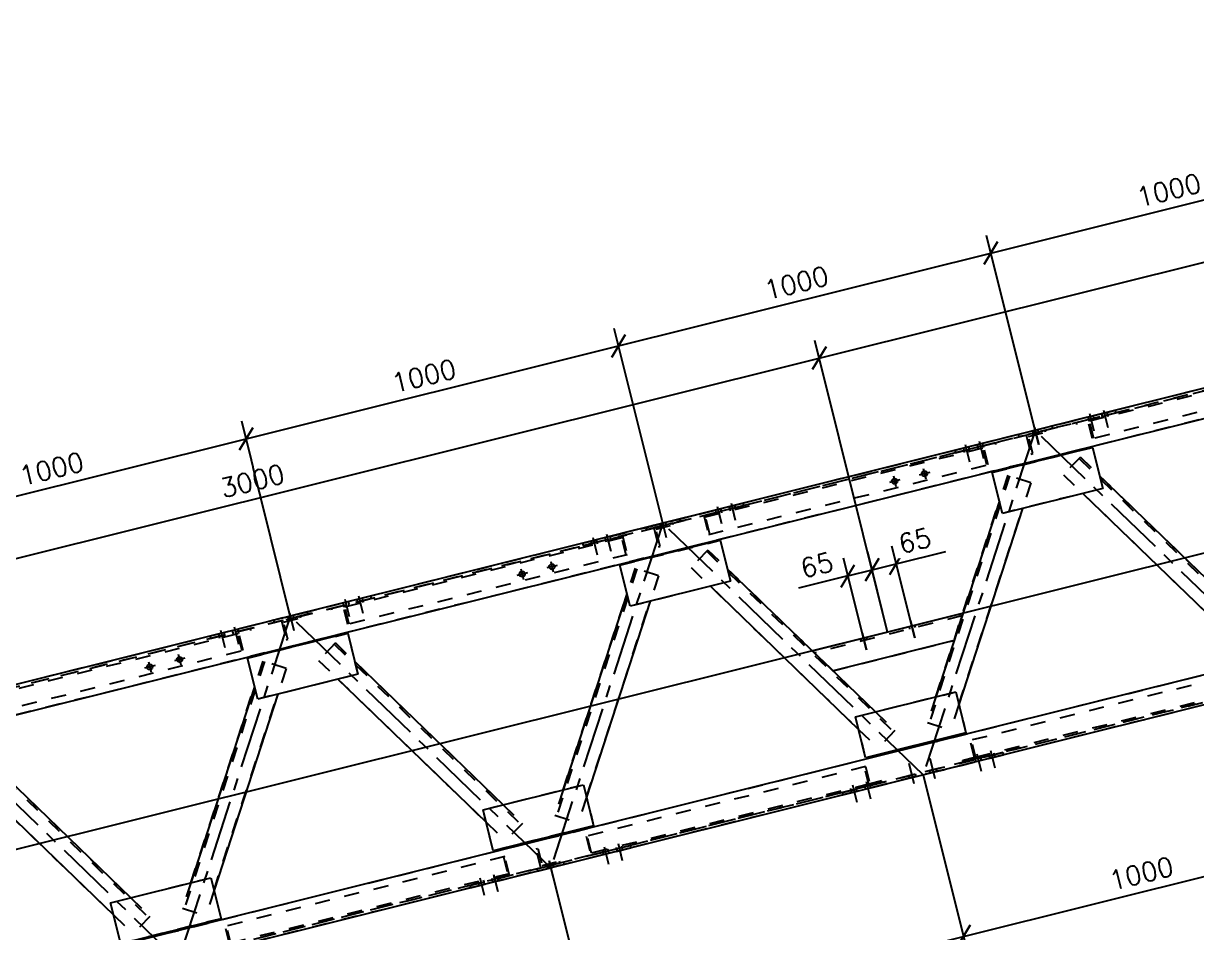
# Model space of a CAD drawing. Header units: millimetres. Extents: x 505 to 1346, y 20403 to 20997.
# Drawn here: x 675.3 to 828.1, y 20782.1 to 20900.5 of the extents above; entities that cross this region are included whole.
import ezdxf

# ---------------------------------------------------------------- set-up
doc = ezdxf.new("R2010")
doc.units = ezdxf.units.MM
doc.linetypes.add('CENTER', pattern=[12.7, 7.9375, -1.5875, 1.5875, -1.5875])
doc.linetypes.add('DXK_LINE_DOT2', pattern=[3.9198, 1.9599, -1.9599])
doc.styles.add('RomanS', font='ROMANS__.TTF', dxfattribs={"height": 0.2})

# ---------------------------------------------------------------- blocks, each defined once
blk = doc.blocks.new('Part-110200292-1750 - 1090')
at = {"color": 7, "linetype": 'DXK_LINE_DOT2'}
blk.add_line((1020.87, 20900.46), (548.01, 20782.57), dxfattribs=at)
at = {"color": 3, "linetype": 'Continuous'}
for p, q in [((548.85, 20779.18), (1021.71, 20897.07)), ((941.58, 20881.02), (547.93, 20782.87))]:
    blk.add_line(p, q, dxfattribs=at)
blk = doc.blocks.new('Part-110200292-1355 - 1090')
at = {"color": 3, "linetype": 'Continuous'}
for p, q in [((1029.56, 20865.66), (556.68, 20747.76)), ((1030.48, 20861.96), (557.61, 20744.06))]:
    blk.add_line(p, q, dxfattribs=at)
at = {"color": 7, "linetype": 'DXK_LINE_DOT2'}
blk.add_line((1030.41, 20862.27), (557.53, 20744.37), dxfattribs=at)
blk = doc.blocks.new('Part-110200292-1361 - 1090')
at = {"color": 7, "linetype": 'CENTER'}
blk.add_line((695.43, 20778.42), (661.5, 20811.19), dxfattribs=at)
at = {"color": 7, "linetype": 'DXK_LINE_DOT2'}
for p, q in [((667.4, 20807.7), (665.19, 20805.42)), ((667.23, 20807.53), (691.58, 20784.02)), ((667.4, 20807.7), (669.91, 20805.27)), ((665.19, 20805.42), (667.71, 20802.98)), ((689.23, 20786.62), (691.74, 20784.19)), ((687.01, 20784.35), (689.54, 20781.91)), ((691.74, 20784.19), (689.54, 20781.91))]:
    blk.add_line(p, q, dxfattribs=at)
at = {"color": 3, "linetype": 'Continuous'}
for p, q in [((669.91, 20805.27), (689.23, 20786.62)), ((667.71, 20802.98), (687.01, 20784.35))]:
    blk.add_line(p, q, dxfattribs=at)
blk = doc.blocks.new('Part-110200292-1362 - 1090')
at = {"color": 7, "linetype": 'CENTER'}
blk.add_line((710.01, 20823.28), (695.43, 20778.42), dxfattribs=at)
at = {"color": 7, "linetype": 'DXK_LINE_DOT2'}
for p, q in [((706.67, 20817.36), (696.21, 20785.18)), ((706.44, 20817.44), (705.36, 20814.1)), ((709.46, 20816.45), (706.44, 20817.44)), ((709.46, 20816.45), (708.38, 20813.13)), ((697.06, 20788.58), (695.98, 20785.25)), ((700.08, 20787.6), (699, 20784.27)), ((695.98, 20785.25), (699, 20784.27))]:
    blk.add_line(p, q, dxfattribs=at)
at = {"color": 3, "linetype": 'Continuous'}
for p, q in [((705.36, 20814.1), (697.06, 20788.58)), ((708.38, 20813.13), (700.08, 20787.6))]:
    blk.add_line(p, q, dxfattribs=at)
blk = doc.blocks.new('Part-110200292-1363 - 1090')
at = {"color": 7, "linetype": 'CENTER'}
blk.add_line((743.95, 20790.52), (710.01, 20823.28), dxfattribs=at)
at = {"color": 7, "linetype": 'DXK_LINE_DOT2'}
for p, q in [((715.91, 20819.8), (713.7, 20817.51)), ((715.74, 20819.63), (740.09, 20796.12)), ((715.91, 20819.8), (718.42, 20817.37)), ((713.7, 20817.51), (716.22, 20815.08)), ((737.74, 20798.72), (740.25, 20796.29)), ((735.54, 20796.44), (738.05, 20794.01)), ((740.25, 20796.29), (738.05, 20794.01))]:
    blk.add_line(p, q, dxfattribs=at)
at = {"color": 3, "linetype": 'Continuous'}
for p, q in [((718.42, 20817.37), (737.74, 20798.72)), ((716.22, 20815.08), (735.54, 20796.44))]:
    blk.add_line(p, q, dxfattribs=at)
blk = doc.blocks.new('Part-110200292-1364 - 1090')
at = {"color": 7, "linetype": 'CENTER'}
blk.add_line((758.53, 20835.38), (743.95, 20790.52), dxfattribs=at)
at = {"color": 7, "linetype": 'DXK_LINE_DOT2'}
for p, q in [((755.18, 20829.46), (744.72, 20797.28)), ((754.96, 20829.53), (753.88, 20826.21)), ((757.98, 20828.55), (754.96, 20829.53)), ((757.98, 20828.55), (756.9, 20825.22)), ((745.58, 20800.68), (744.5, 20797.35)), ((748.6, 20799.7), (747.52, 20796.37)), ((744.5, 20797.35), (747.52, 20796.37))]:
    blk.add_line(p, q, dxfattribs=at)
at = {"color": 3, "linetype": 'Continuous'}
for p, q in [((753.88, 20826.21), (745.58, 20800.68)), ((756.9, 20825.22), (748.6, 20799.7))]:
    blk.add_line(p, q, dxfattribs=at)
blk = doc.blocks.new('Part-110200292-1365 - 1090')
at = {"color": 7, "linetype": 'CENTER'}
blk.add_line((792.46, 20802.62), (758.53, 20835.38), dxfattribs=at)
at = {"color": 7, "linetype": 'DXK_LINE_DOT2'}
for p, q in [((764.43, 20831.89), (762.22, 20829.61)), ((764.43, 20831.89), (766.94, 20829.46)), ((764.26, 20831.73), (788.61, 20808.22)), ((762.22, 20829.61), (764.74, 20827.18)), ((786.25, 20810.82), (788.77, 20808.39)), ((784.05, 20808.53), (786.56, 20806.11)), ((788.77, 20808.39), (786.56, 20806.11))]:
    blk.add_line(p, q, dxfattribs=at)
at = {"color": 3, "linetype": 'Continuous'}
for p, q in [((766.94, 20829.46), (786.25, 20810.82)), ((764.74, 20827.18), (784.05, 20808.53))]:
    blk.add_line(p, q, dxfattribs=at)
blk = doc.blocks.new('Part-110200292-1366 - 1090')
at = {"color": 7, "linetype": 'CENTER'}
blk.add_line((807.04, 20847.48), (792.46, 20802.62), dxfattribs=at)
at = {"color": 7, "linetype": 'DXK_LINE_DOT2'}
for p, q in [((803.7, 20841.55), (793.24, 20809.38)), ((803.47, 20841.63), (802.39, 20838.29)), ((806.49, 20840.65), (803.47, 20841.63)), ((806.49, 20840.65), (805.41, 20837.32)), ((794.1, 20812.78), (793.02, 20809.45)), ((797.12, 20811.8), (796.04, 20808.47)), ((793.02, 20809.45), (796.04, 20808.47))]:
    blk.add_line(p, q, dxfattribs=at)
at = {"color": 3, "linetype": 'Continuous'}
for p, q in [((802.39, 20838.29), (794.1, 20812.78)), ((805.41, 20837.32), (797.12, 20811.8))]:
    blk.add_line(p, q, dxfattribs=at)
blk = doc.blocks.new('Part-110200292-1367 - 1090')
at = {"color": 7, "linetype": 'CENTER'}
blk.add_line((840.98, 20814.71), (807.04, 20847.48), dxfattribs=at)
at = {"color": 7, "linetype": 'DXK_LINE_DOT2'}
for p, q in [((812.94, 20843.99), (810.73, 20841.71)), ((812.78, 20843.82), (837.13, 20820.31)), ((812.94, 20843.99), (815.45, 20841.57)), ((810.73, 20841.71), (813.25, 20839.27)), ((834.77, 20822.91), (837.29, 20820.48)), ((832.56, 20820.64), (835.08, 20818.2)), ((837.29, 20820.48), (835.08, 20818.2))]:
    blk.add_line(p, q, dxfattribs=at)
at = {"color": 3, "linetype": 'Continuous'}
for p, q in [((815.45, 20841.57), (834.77, 20822.91)), ((813.25, 20839.27), (832.56, 20820.64))]:
    blk.add_line(p, q, dxfattribs=at)
blk = doc.blocks.new('Part-110200292-1381 - 1090')
at = {"color": 7, "linetype": 'DXK_LINE_DOT2'}
for p, q in [((742.03, 20792.99), (742.26, 20793.05)), ((742.64, 20790.52), (742.03, 20792.99)), ((742.26, 20793.05), (742.81, 20790.81)), ((745.11, 20791.14), (742.64, 20790.52)), ((742.81, 20790.81), (745.05, 20791.37)), ((745.05, 20791.37), (745.11, 20791.14))]:
    blk.add_line(p, q, dxfattribs=at)
blk = doc.blocks.new('Part-110200292-1387 - 1090')
at = {"color": 7, "linetype": 'DXK_LINE_DOT2'}
for p, q in [((737.96, 20791.98), (701.55, 20782.9)), ((737.96, 20791.98), (737.8, 20791.94)), ((737.8, 20791.94), (738.36, 20789.7)), ((738.57, 20789.51), (737.96, 20791.98)), ((738.36, 20789.7), (702.11, 20780.66)), ((738.57, 20789.51), (702.32, 20780.47)), ((738.36, 20789.7), (736.86, 20789.33)), ((736.86, 20789.33), (736.91, 20789.1)), ((736.91, 20789.1), (738.57, 20789.51)), ((702.11, 20780.66), (701.55, 20782.9)), ((702.32, 20780.47), (701.7, 20782.94)), ((702.11, 20780.66), (700.6, 20780.29)), ((700.6, 20780.29), (702.11, 20780.66)), ((700.66, 20780.06), (700.6, 20780.29)), ((702.32, 20780.47), (700.66, 20780.06)), ((700.66, 20780.06), (702.32, 20780.47))]:
    blk.add_line(p, q, dxfattribs=at)
blk = doc.blocks.new('Part-110200292-1388 - 1090')
at = {"color": 7, "linetype": 'DXK_LINE_DOT2'}
for p, q in [((784.97, 20803.7), (748.55, 20794.62)), ((784.82, 20803.66), (784.97, 20803.7)), ((785.43, 20801.19), (784.82, 20803.66)), ((784.97, 20803.7), (785.53, 20801.46)), ((785.53, 20801.46), (749.27, 20792.42)), ((787.09, 20801.61), (785.43, 20801.19)), ((787.09, 20801.61), (785.43, 20801.19)), ((785.53, 20801.46), (787.03, 20801.84)), ((787.03, 20801.84), (785.53, 20801.46)), ((787.03, 20801.84), (787.09, 20801.61)), ((785.43, 20801.19), (749.17, 20792.15)), ((748.55, 20794.62), (749.17, 20792.15)), ((749.27, 20792.42), (748.71, 20794.66)), ((749.17, 20792.15), (750.83, 20792.57)), ((750.77, 20792.8), (749.27, 20792.42)), ((750.83, 20792.57), (750.77, 20792.8))]:
    blk.add_line(p, q, dxfattribs=at)
blk = doc.blocks.new('Part-110200292-1389 - 1090')
at = {"color": 7, "linetype": 'DXK_LINE_DOT2'}
for p, q in [((834.99, 20816.17), (798.58, 20807.09)), ((834.99, 20816.17), (834.83, 20816.13)), ((834.83, 20816.13), (835.39, 20813.89)), ((835.6, 20813.7), (834.99, 20816.17)), ((835.39, 20813.89), (799.14, 20804.86)), ((835.6, 20813.7), (799.35, 20804.67)), ((835.39, 20813.89), (833.89, 20813.52)), ((833.89, 20813.52), (833.94, 20813.29)), ((833.94, 20813.29), (835.6, 20813.7)), ((799.14, 20804.86), (798.58, 20807.09)), ((799.35, 20804.67), (798.74, 20807.13)), ((799.14, 20804.86), (797.64, 20804.48)), ((797.64, 20804.48), (799.14, 20804.86)), ((797.69, 20804.25), (797.64, 20804.48)), ((799.35, 20804.67), (797.69, 20804.25)), ((797.69, 20804.25), (799.35, 20804.67))]:
    blk.add_line(p, q, dxfattribs=at)
blk = doc.blocks.new('Part-110200292-1399 - 1090')
at = {"color": 7, "linetype": 'DXK_LINE_DOT2'}
for p, q in [((711.32, 20823.29), (708.86, 20822.67)), ((708.86, 20822.67), (709.47, 20820.21)), ((709.14, 20822.5), (711.38, 20823.06)), ((711.38, 20823.06), (711.32, 20823.29)), ((709.7, 20820.27), (709.14, 20822.5)), ((709.47, 20820.21), (709.7, 20820.27))]:
    blk.add_line(p, q, dxfattribs=at)
blk = doc.blocks.new('Part-110200292-2412 - 1090')
at = {"color": 7, "linetype": 'DXK_LINE_DOT2'}
for p, q in [((733.41, 20788.22), (754.32, 20793.44)), ((733.49, 20787.92), (754.4, 20793.13)), ((754.32, 20793.44), (754.32, 20793.44)), ((754.32, 20793.44), (754.4, 20793.13)), ((733.41, 20788.22), (733.41, 20788.22)), ((733.41, 20788.22), (733.49, 20787.92))]:
    blk.add_line(p, q, dxfattribs=at)
blk = doc.blocks.new('Part-110200292-1400 - 1090')
at = {"color": 7, "linetype": 'DXK_LINE_DOT2'}
for p, q in [((759.84, 20835.38), (757.37, 20834.77)), ((757.66, 20834.6), (759.9, 20835.16)), ((759.9, 20835.16), (759.84, 20835.38)), ((757.37, 20834.77), (757.99, 20832.3)), ((758.22, 20832.36), (757.66, 20834.6)), ((757.99, 20832.3), (758.22, 20832.36))]:
    blk.add_line(p, q, dxfattribs=at)
blk = doc.blocks.new('Bolt-110200292-2413 - 1090')
at = {"color": 3, "linetype": 'Continuous'}
for p, q in [((752.71, 20793.7), (753.27, 20791.46)), ((750.68, 20792.77), (750.73, 20792.54)), ((750.73, 20792.54), (750.81, 20792.24)), ((750.92, 20793.25), (751.48, 20791.01)), ((751.36, 20792.94), (751.41, 20792.71)), ((751.41, 20792.71), (751.49, 20792.41)), ((752.47, 20793.22), (752.53, 20792.99)), ((752.53, 20792.99), (752.6, 20792.69)), ((753.15, 20793.39), (753.21, 20793.16)), ((753.21, 20793.16), (753.28, 20792.85))]:
    blk.add_line(p, q, dxfattribs=at)
blk = doc.blocks.new('Part-110200292-1401 - 1090')
at = {"color": 7, "linetype": 'DXK_LINE_DOT2'}
for p, q in [((808.35, 20847.48), (805.89, 20846.86)), ((806.17, 20846.69), (808.41, 20847.25)), ((808.41, 20847.25), (808.35, 20847.48)), ((805.89, 20846.86), (806.5, 20844.4)), ((806.73, 20844.45), (806.17, 20846.69)), ((806.5, 20844.4), (806.73, 20844.45))]:
    blk.add_line(p, q, dxfattribs=at)
blk = doc.blocks.new('Bolt-110200292-2494 - 1090')
at = {"color": 3, "linetype": 'Continuous'}
for p, q in [((806.71, 20847.39), (806.78, 20847.09)), ((806.71, 20847.39), (806.78, 20847.09)), ((806.78, 20847.09), (806.84, 20846.86)), ((806.78, 20847.09), (806.84, 20846.86)), ((806.95, 20847.88), (807.51, 20845.63)), ((806.95, 20847.88), (807.51, 20845.63)), ((807.38, 20847.56), (807.46, 20847.26)), ((807.38, 20847.56), (807.46, 20847.26)), ((807.46, 20847.25), (807.52, 20847.03)), ((807.46, 20847.25), (807.52, 20847.03))]:
    blk.add_line(p, q, dxfattribs=at)
blk = doc.blocks.new('Bolt-110200292-2383 - 1090')
at = {"color": 3, "linetype": 'Continuous'}
for p, q in [((743.48, 20790.97), (743.54, 20790.75)), ((743.48, 20790.97), (743.54, 20790.75)), ((743.54, 20790.75), (743.61, 20790.44)), ((743.54, 20790.75), (743.61, 20790.44)), ((743.72, 20791.46), (744.28, 20789.21)), ((743.72, 20791.46), (744.28, 20789.21)), ((744.16, 20791.14), (744.21, 20790.92)), ((744.16, 20791.14), (744.21, 20790.92)), ((744.21, 20790.92), (744.29, 20790.61)), ((744.21, 20790.92), (744.29, 20790.61))]:
    blk.add_line(p, q, dxfattribs=at)
blk = doc.blocks.new('Part-110200292-1411 - 1090')
at = {"color": 7, "linetype": 'DXK_LINE_DOT2'}
for p, q in [((704.79, 20821.66), (666.87, 20812.2)), ((667.08, 20812.01), (704.84, 20821.43)), ((703.74, 20818.78), (703.13, 20821.24)), ((704.79, 20821.66), (704.84, 20821.43)), ((703.9, 20818.82), (703.34, 20821.05)), ((667.49, 20809.74), (703.9, 20818.82)), ((666.87, 20812.2), (667.49, 20809.74)), ((667.64, 20809.78), (667.08, 20812.01)), ((668.59, 20812.39), (668.53, 20812.62))]:
    blk.add_line(p, q, dxfattribs=at)
blk = doc.blocks.new('Part-110200292-1412 - 1090')
at = {"color": 7, "linetype": 'DXK_LINE_DOT2'}
for p, q in [((715.39, 20824.3), (753.3, 20833.75)), ((753.21, 20833.49), (715.45, 20824.07)), ((751.64, 20833.34), (751.7, 20833.11)), ((753.76, 20831.25), (753.21, 20833.49)), ((753.3, 20833.75), (753.92, 20831.29)), ((753.92, 20831.29), (717.51, 20822.21)), ((715.45, 20824.07), (715.39, 20824.3)), ((717.51, 20822.21), (716.95, 20824.45)), ((717.67, 20822.25), (717.05, 20824.71))]:
    blk.add_line(p, q, dxfattribs=at)
blk = doc.blocks.new('Part-110200292-1413 - 1090')
at = {"color": 7, "linetype": 'DXK_LINE_DOT2'}
for p, q in [((801.82, 20845.85), (763.91, 20836.4)), ((764.12, 20836.21), (801.87, 20845.62)), ((801.82, 20845.85), (801.87, 20845.62)), ((800.77, 20842.97), (800.16, 20845.44)), ((800.93, 20843.01), (800.37, 20845.25)), ((764.52, 20833.93), (800.93, 20843.01)), ((763.91, 20836.4), (764.52, 20833.93)), ((765.62, 20836.58), (765.57, 20836.81)), ((764.68, 20833.97), (764.12, 20836.21))]:
    blk.add_line(p, q, dxfattribs=at)
blk = doc.blocks.new('Part-110200292-1414 - 1090')
at = {"color": 7, "linetype": 'DXK_LINE_DOT2'}
for p, q in [((812.42, 20848.49), (850.33, 20857.95)), ((850.33, 20857.95), (850.95, 20855.48)), ((850.24, 20857.68), (812.48, 20848.26)), ((848.67, 20857.53), (848.73, 20857.3)), ((850.79, 20855.44), (850.24, 20857.68)), ((850.95, 20855.48), (814.54, 20846.4)), ((814.54, 20846.4), (813.98, 20848.64)), ((814.7, 20846.44), (814.08, 20848.91)), ((812.48, 20848.26), (812.42, 20848.49))]:
    blk.add_line(p, q, dxfattribs=at)
blk = doc.blocks.new('Part-110200292-2492 - 1090')
at = {"color": 7, "linetype": 'DXK_LINE_DOT2'}
for p, q in [((817.5, 20850.08), (796.58, 20844.87)), ((796.66, 20844.56), (817.58, 20849.78)), ((817.5, 20850.08), (817.5, 20850.08)), ((817.5, 20850.08), (817.58, 20849.78)), ((796.58, 20844.87), (796.58, 20844.87)), ((796.58, 20844.87), (796.66, 20844.56))]:
    blk.add_line(p, q, dxfattribs=at)
blk = doc.blocks.new('Bolt-110200292-2493 - 1090')
at = {"color": 3, "linetype": 'Continuous'}
for p, q in [((797.94, 20845.63), (798.5, 20843.38)), ((799.49, 20845.59), (799.57, 20845.29)), ((799.74, 20846.08), (800.3, 20843.83)), ((800.17, 20845.76), (800.25, 20845.46)), ((797.7, 20845.15), (797.78, 20844.84)), ((797.78, 20844.84), (797.83, 20844.61)), ((798.38, 20845.32), (798.46, 20845.01)), ((798.46, 20845.01), (798.51, 20844.78)), ((799.57, 20845.29), (799.63, 20845.06)), ((800.25, 20845.46), (800.31, 20845.23))]:
    blk.add_line(p, q, dxfattribs=at)
blk = doc.blocks.new('Bolt-110200292-2499 - 1090')
at = {"color": 3, "linetype": 'Continuous'}
for p, q in [((718.92, 20825.93), (719.48, 20823.68)), ((716.88, 20825), (716.96, 20824.69)), ((716.96, 20824.69), (717.02, 20824.46)), ((717.12, 20825.48), (717.68, 20823.23)), ((717.56, 20825.17), (717.64, 20824.86)), ((717.64, 20824.86), (717.69, 20824.63)), ((718.68, 20825.45), (718.75, 20825.14)), ((718.75, 20825.14), (718.81, 20824.91)), ((719.36, 20825.61), (719.43, 20825.31)), ((719.43, 20825.31), (719.49, 20825.08))]:
    blk.add_line(p, q, dxfattribs=at)
blk = doc.blocks.new('Part-110200292-2538 - 1090')
at = {"color": 7, "linetype": 'DXK_LINE_DOT2'}
for p, q in [((809.23, 20848.02), (804.86, 20846.93)), ((809.3, 20847.71), (804.94, 20846.62)), ((809.23, 20848.02), (809.3, 20847.71)), ((804.86, 20846.93), (804.94, 20846.62))]:
    blk.add_line(p, q, dxfattribs=at)
blk = doc.blocks.new('Bolt-110200292-2401 - 1090')
at = {"color": 3, "linetype": 'Continuous'}
for p, q in [((783.24, 20801.31), (783.8, 20799.07)), ((784.79, 20801.28), (784.85, 20801.05)), ((785.03, 20801.76), (785.59, 20799.51)), ((785.47, 20801.45), (785.53, 20801.22)), ((785.53, 20801.22), (785.6, 20800.91)), ((783, 20800.83), (783.05, 20800.6)), ((783.05, 20800.6), (783.13, 20800.3)), ((783.68, 20801), (783.73, 20800.77)), ((783.73, 20800.77), (783.81, 20800.47)), ((784.85, 20801.05), (784.92, 20800.74))]:
    blk.add_line(p, q, dxfattribs=at)
blk = doc.blocks.new('Part-110200292-1894 - 1090')
at = {"color": 3, "linetype": 'Continuous'}
for p, q in [((717.5, 20821.07), (704.44, 20817.81)), ((717.5, 20821.07), (718.83, 20815.73)), ((705.77, 20812.48), (704.44, 20817.81)), ((718.83, 20815.73), (705.77, 20812.48))]:
    blk.add_line(p, q, dxfattribs=at)
blk = doc.blocks.new('Part-110200292-1885 - 1090')
at = {"color": 3, "linetype": 'Continuous'}
for p, q in [((686.61, 20785.97), (699.68, 20789.23)), ((699.68, 20789.23), (701.01, 20783.89)), ((687.94, 20780.63), (686.61, 20785.97)), ((701.01, 20783.89), (687.94, 20780.63))]:
    blk.add_line(p, q, dxfattribs=at)
blk = doc.blocks.new('Part-110200292-1886 - 1090')
at = {"color": 3, "linetype": 'Continuous'}
for p, q in [((735.13, 20798.07), (748.2, 20801.33)), ((748.2, 20801.33), (749.53, 20796)), ((736.46, 20792.74), (735.13, 20798.07)), ((749.53, 20796), (736.46, 20792.74))]:
    blk.add_line(p, q, dxfattribs=at)
blk = doc.blocks.new('Part-110200292-1887 - 1090')
at = {"color": 3, "linetype": 'Continuous'}
for p, q in [((783.64, 20810.17), (796.71, 20813.43)), ((796.71, 20813.43), (798.04, 20808.09)), ((784.97, 20804.83), (783.64, 20810.17)), ((798.04, 20808.09), (784.97, 20804.83))]:
    blk.add_line(p, q, dxfattribs=at)
blk = doc.blocks.new('Part-110200292-2101 - 1090')
at = {"color": 7, "linetype": 'DXK_LINE_DOT2'}
for p, q in [((556.68, 20747.76), (1029.56, 20865.66)), ((1030.48, 20861.96), (557.61, 20744.06))]:
    blk.add_line(p, q, dxfattribs=at)
blk = doc.blocks.new('Part-110200292-1895 - 1090')
at = {"color": 3, "linetype": 'Continuous'}
for p, q in [((766.02, 20833.17), (752.95, 20829.91)), ((766.02, 20833.17), (767.35, 20827.83)), ((754.29, 20824.57), (752.95, 20829.91)), ((767.35, 20827.83), (754.29, 20824.57))]:
    blk.add_line(p, q, dxfattribs=at)
blk = doc.blocks.new('Part-110200292-1896 - 1090')
at = {"color": 3, "linetype": 'Continuous'}
for p, q in [((814.53, 20845.26), (801.47, 20842)), ((814.53, 20845.26), (815.86, 20839.92)), ((802.8, 20836.67), (801.47, 20842)), ((815.86, 20839.92), (802.8, 20836.67))]:
    blk.add_line(p, q, dxfattribs=at)
blk = doc.blocks.new('Part-110200292-2107 - 1090')
at = {"color": 7, "linetype": 'DXK_LINE_DOT2'}
for p, q in [((669.91, 20805.27), (689.23, 20786.62)), ((667.71, 20802.98), (687.01, 20784.35))]:
    blk.add_line(p, q, dxfattribs=at)
blk = doc.blocks.new('Part-110200292-2108 - 1090')
at = {"color": 7, "linetype": 'DXK_LINE_DOT2'}
for p, q in [((697.06, 20788.58), (705.36, 20814.1)), ((700.08, 20787.6), (708.38, 20813.13))]:
    blk.add_line(p, q, dxfattribs=at)
blk = doc.blocks.new('Part-110200292-2109 - 1090')
at = {"color": 7, "linetype": 'DXK_LINE_DOT2'}
for p, q in [((718.42, 20817.37), (737.74, 20798.72)), ((716.22, 20815.08), (735.54, 20796.44))]:
    blk.add_line(p, q, dxfattribs=at)
blk = doc.blocks.new('Part-110200292-2110 - 1090')
at = {"color": 7, "linetype": 'DXK_LINE_DOT2'}
for p, q in [((745.58, 20800.68), (753.88, 20826.21)), ((748.6, 20799.7), (756.9, 20825.22))]:
    blk.add_line(p, q, dxfattribs=at)
blk = doc.blocks.new('Part-110200292-2111 - 1090')
at = {"color": 7, "linetype": 'DXK_LINE_DOT2'}
for p, q in [((766.94, 20829.46), (786.25, 20810.82)), ((764.74, 20827.18), (784.05, 20808.53))]:
    blk.add_line(p, q, dxfattribs=at)
blk = doc.blocks.new('Part-110200292-2112 - 1090')
at = {"color": 7, "linetype": 'DXK_LINE_DOT2'}
for p, q in [((794.1, 20812.78), (802.39, 20838.29)), ((797.12, 20811.8), (805.41, 20837.32))]:
    blk.add_line(p, q, dxfattribs=at)
blk = doc.blocks.new('Part-110200292-2113 - 1090')
at = {"color": 7, "linetype": 'DXK_LINE_DOT2'}
for p, q in [((815.45, 20841.57), (834.77, 20822.91)), ((813.25, 20839.27), (832.56, 20820.64))]:
    blk.add_line(p, q, dxfattribs=at)
blk = doc.blocks.new('Bolt-110200292-2509 - 1090')
at = {"color": 3, "linetype": 'Continuous'}
for p, q in [((758.19, 20835.29), (758.27, 20834.99)), ((758.19, 20835.29), (758.27, 20834.99)), ((758.27, 20834.99), (758.32, 20834.76)), ((758.27, 20834.99), (758.32, 20834.76)), ((758.43, 20835.78), (758.99, 20833.53)), ((758.43, 20835.78), (758.99, 20833.53)), ((758.87, 20835.46), (758.95, 20835.16)), ((758.87, 20835.46), (758.95, 20835.16)), ((758.95, 20835.16), (759, 20834.93)), ((758.95, 20835.16), (759, 20834.93))]:
    blk.add_line(p, q, dxfattribs=at)
blk = doc.blocks.new('Bolt-110200292-2541 - 1090')
at = {"color": 3, "linetype": 'Continuous'}
for p, q in [((709.68, 20823.2), (709.75, 20822.89)), ((709.68, 20823.2), (709.75, 20822.89)), ((709.75, 20822.9), (709.81, 20822.67)), ((709.75, 20822.9), (709.81, 20822.67)), ((709.92, 20823.68), (710.48, 20821.43)), ((709.92, 20823.68), (710.48, 20821.43)), ((710.35, 20823.37), (710.43, 20823.06)), ((710.35, 20823.37), (710.43, 20823.06)), ((710.43, 20823.06), (710.49, 20822.84)), ((710.43, 20823.06), (710.49, 20822.84))]:
    blk.add_line(p, q, dxfattribs=at)
blk = doc.blocks.new('Bolt-110200292-2557 - 1090')
at = {"color": 3, "linetype": 'Continuous'}
for p, q in [((767.43, 20838.02), (767.99, 20835.78)), ((765.4, 20837.09), (765.47, 20836.79)), ((765.47, 20836.79), (765.53, 20836.56)), ((765.64, 20837.58), (766.2, 20835.33)), ((766.08, 20837.26), (766.15, 20836.96)), ((766.15, 20836.96), (766.21, 20836.73)), ((767.19, 20837.54), (767.27, 20837.24)), ((767.27, 20837.23), (767.32, 20837.01)), ((767.87, 20837.71), (767.95, 20837.4)), ((767.95, 20837.4), (768, 20837.18))]:
    blk.add_line(p, q, dxfattribs=at)
blk = doc.blocks.new('Part-110200292-2169 - 1090')
at = {"color": 7, "linetype": 'DXK_LINE_DOT2'}
for p, q in [((548.85, 20779.18), (1021.71, 20897.07)), ((941.58, 20881.02), (547.93, 20782.87))]:
    blk.add_line(p, q, dxfattribs=at)
blk = doc.blocks.new('Bolt-110200292-2497 - 1090')
at = {"color": 3, "linetype": 'Continuous'}
for p, q in [((700.91, 20821.44), (701.47, 20819.19)), ((701.35, 20821.13), (701.43, 20820.82)), ((702.46, 20821.4), (702.54, 20821.1)), ((702.54, 20821.1), (702.6, 20820.87)), ((702.71, 20821.89), (703.27, 20819.64)), ((703.14, 20821.57), (703.22, 20821.27)), ((703.22, 20821.27), (703.28, 20821.04)), ((700.67, 20820.96), (700.75, 20820.65)), ((700.75, 20820.65), (700.8, 20820.42)), ((701.43, 20820.82), (701.48, 20820.59))]:
    blk.add_line(p, q, dxfattribs=at)
blk = doc.blocks.new('Bolt-110200292-7110 - 1090')
at = {"color": 3, "linetype": 'Continuous'}
for p, q in [((695.43, 20818.32), (695.77, 20816.96)), ((692.4, 20816.84), (691.04, 20816.5)), ((691.55, 20817.35), (691.89, 20815.99)), ((696.28, 20817.81), (694.92, 20817.47))]:
    blk.add_line(p, q, dxfattribs=at)
for centre in [(691.72, 20816.67), (695.6, 20817.64)]:
    blk.add_circle(centre, 0.35, dxfattribs=at)
blk = doc.blocks.new('Part-110200292-2190 - 1090')
at = {"color": 7, "linetype": 'DXK_LINE_DOT2'}
for p, q in [((686.61, 20785.97), (699.68, 20789.23)), ((699.68, 20789.23), (701.01, 20783.89)), ((687.94, 20780.63), (686.61, 20785.97)), ((701.01, 20783.89), (687.94, 20780.63))]:
    blk.add_line(p, q, dxfattribs=at)
blk = doc.blocks.new('Part-110200292-2191 - 1090')
at = {"color": 7, "linetype": 'DXK_LINE_DOT2'}
for p, q in [((735.13, 20798.07), (748.2, 20801.33)), ((748.2, 20801.33), (749.53, 20796)), ((736.46, 20792.74), (735.13, 20798.07)), ((749.53, 20796), (736.46, 20792.74))]:
    blk.add_line(p, q, dxfattribs=at)
blk = doc.blocks.new('Part-110200292-2192 - 1090')
at = {"color": 7, "linetype": 'DXK_LINE_DOT2'}
for p, q in [((783.64, 20810.17), (796.71, 20813.43)), ((796.71, 20813.43), (798.04, 20808.09)), ((784.97, 20804.83), (783.64, 20810.17)), ((798.04, 20808.09), (784.97, 20804.83))]:
    blk.add_line(p, q, dxfattribs=at)
blk = doc.blocks.new('Part-110200292-2199 - 1090')
at = {"color": 7, "linetype": 'DXK_LINE_DOT2'}
for p, q in [((704.44, 20817.81), (717.5, 20821.07)), ((717.5, 20821.07), (718.83, 20815.73)), ((705.77, 20812.48), (704.44, 20817.81)), ((718.83, 20815.73), (705.77, 20812.48))]:
    blk.add_line(p, q, dxfattribs=at)
blk = doc.blocks.new('Part-110200292-2200 - 1090')
at = {"color": 7, "linetype": 'DXK_LINE_DOT2'}
for p, q in [((752.95, 20829.91), (766.02, 20833.17)), ((766.02, 20833.17), (767.35, 20827.83)), ((754.29, 20824.57), (752.95, 20829.91)), ((767.35, 20827.83), (754.29, 20824.57))]:
    blk.add_line(p, q, dxfattribs=at)
blk = doc.blocks.new('Part-110200292-2201 - 1090')
at = {"color": 7, "linetype": 'DXK_LINE_DOT2'}
for p, q in [((801.47, 20842), (814.53, 20845.26)), ((814.53, 20845.26), (815.86, 20839.92)), ((802.8, 20836.67), (801.47, 20842)), ((815.86, 20839.92), (802.8, 20836.67))]:
    blk.add_line(p, q, dxfattribs=at)
blk = doc.blocks.new('Bolt-110200292-76305 - 1090')
at = {"color": 3, "linetype": 'Continuous'}
for p, q in [((794.03, 20802.12), (793.37, 20804.77)), ((791.31, 20801.45), (790.65, 20804.1)), ((793.39, 20802.85), (793.31, 20803.15)), ((794.26, 20803.07), (794.18, 20803.37)), ((790.67, 20802.17), (790.59, 20802.48)), ((791.54, 20802.39), (791.47, 20802.7))]:
    blk.add_line(p, q, dxfattribs=at)
blk = doc.blocks.new('Part-110200292-2382 - 1090')
at = {"color": 7, "linetype": 'DXK_LINE_DOT2'}
for p, q in [((742.16, 20790.4), (745.59, 20791.26)), ((742.23, 20790.1), (745.67, 20790.95)), ((745.59, 20791.26), (745.67, 20790.95)), ((742.16, 20790.4), (742.23, 20790.1))]:
    blk.add_line(p, q, dxfattribs=at)
blk = doc.blocks.new('Part-110200292-2399 - 1090')
at = {"color": 7, "linetype": 'DXK_LINE_DOT2'}
for p, q in [((802.85, 20805.54), (781.94, 20800.32)), ((781.94, 20800.32), (802.85, 20805.54)), ((782.01, 20800.02), (802.93, 20805.23)), ((802.93, 20805.23), (782.01, 20800.02)), ((802.85, 20805.54), (802.85, 20805.54)), ((802.85, 20805.54), (802.93, 20805.23)), ((781.94, 20800.32), (781.94, 20800.32)), ((781.94, 20800.32), (782.01, 20800.02))]:
    blk.add_line(p, q, dxfattribs=at)
blk = doc.blocks.new('Bolt-110200292-2400 - 1090')
at = {"color": 3, "linetype": 'Continuous'}
for p, q in [((801.24, 20805.8), (801.8, 20803.55)), ((799.2, 20804.87), (799.26, 20804.64)), ((799.26, 20804.64), (799.34, 20804.34)), ((799.44, 20805.35), (800, 20803.11)), ((799.88, 20805.04), (799.94, 20804.81)), ((799.94, 20804.81), (800.02, 20804.51)), ((801, 20805.32), (801.05, 20805.09)), ((801.05, 20805.09), (801.13, 20804.78)), ((801.68, 20805.49), (801.73, 20805.26)), ((801.73, 20805.26), (801.81, 20804.95))]:
    blk.add_line(p, q, dxfattribs=at)
blk = doc.blocks.new('Bolt-110200292-2414 - 1090')
at = {"color": 3, "linetype": 'Continuous'}
for p, q in [((743.47, 20790.97), (743.53, 20790.75)), ((743.47, 20790.97), (743.53, 20790.75)), ((743.53, 20790.75), (743.61, 20790.44)), ((743.53, 20790.75), (743.61, 20790.44)), ((743.71, 20791.46), (744.27, 20789.21)), ((743.71, 20791.46), (744.27, 20789.21)), ((744.15, 20791.14), (744.21, 20790.91)), ((744.15, 20791.14), (744.21, 20790.91)), ((744.21, 20790.92), (744.29, 20790.61)), ((744.21, 20790.92), (744.29, 20790.61))]:
    blk.add_line(p, q, dxfattribs=at)
blk = doc.blocks.new('Bolt-110200292-2415 - 1090')
at = {"color": 3, "linetype": 'Continuous'}
for p, q in [((734.71, 20789.21), (735.27, 20786.97)), ((736.26, 20789.18), (736.32, 20788.95)), ((736.51, 20789.66), (737.07, 20787.41)), ((736.94, 20789.35), (737, 20789.12)), ((737, 20789.12), (737.08, 20788.81)), ((734.47, 20788.73), (734.53, 20788.5)), ((734.53, 20788.5), (734.6, 20788.2)), ((735.15, 20788.9), (735.21, 20788.67)), ((735.21, 20788.67), (735.28, 20788.37)), ((736.32, 20788.95), (736.4, 20788.64))]:
    blk.add_line(p, q, dxfattribs=at)
blk = doc.blocks.new('Bolt-110200292-2495 - 1090')
at = {"color": 3, "linetype": 'Continuous'}
for p, q in [((815.95, 20850.12), (816.51, 20847.87)), ((813.91, 20849.19), (813.99, 20848.88)), ((813.99, 20848.88), (814.04, 20848.66)), ((814.15, 20849.67), (814.71, 20847.43)), ((814.59, 20849.36), (814.67, 20849.05)), ((814.67, 20849.05), (814.72, 20848.82)), ((815.71, 20849.64), (815.78, 20849.33)), ((815.78, 20849.33), (815.84, 20849.1)), ((816.38, 20849.81), (816.46, 20849.5)), ((816.46, 20849.5), (816.52, 20849.27))]:
    blk.add_line(p, q, dxfattribs=at)
blk = doc.blocks.new('Part-110200292-2496 - 1090')
at = {"color": 7, "linetype": 'DXK_LINE_DOT2'}
for p, q in [((720.47, 20825.89), (699.56, 20820.68)), ((720.47, 20825.89), (720.47, 20825.89)), ((720.47, 20825.89), (720.55, 20825.59)), ((699.63, 20820.37), (720.55, 20825.59)), ((699.56, 20820.68), (699.56, 20820.68)), ((699.56, 20820.68), (699.63, 20820.37))]:
    blk.add_line(p, q, dxfattribs=at)
blk = doc.blocks.new('Bolt-110200292-2498 - 1090')
at = {"color": 3, "linetype": 'Continuous'}
for p, q in [((709.68, 20823.2), (709.75, 20822.9)), ((709.68, 20823.2), (709.75, 20822.9)), ((709.75, 20822.9), (709.81, 20822.67)), ((709.75, 20822.9), (709.81, 20822.67)), ((709.92, 20823.68), (710.48, 20821.44)), ((709.92, 20823.68), (710.48, 20821.44)), ((710.35, 20823.37), (710.43, 20823.06)), ((710.35, 20823.37), (710.43, 20823.06)), ((710.43, 20823.06), (710.49, 20822.84)), ((710.43, 20823.06), (710.49, 20822.84))]:
    blk.add_line(p, q, dxfattribs=at)
blk = doc.blocks.new('Part-110200292-2508 - 1090')
at = {"color": 7, "linetype": 'DXK_LINE_DOT2'}
for p, q in [((756.35, 20834.83), (760.71, 20835.92)), ((756.35, 20834.83), (756.42, 20834.53)), ((756.42, 20834.53), (760.79, 20835.62)), ((760.71, 20835.92), (760.79, 20835.62))]:
    blk.add_line(p, q, dxfattribs=at)
blk = doc.blocks.new('Bolt-110200292-2539 - 1090')
at = {"color": 3, "linetype": 'Continuous'}
for p, q in [((806.7, 20847.39), (806.78, 20847.08)), ((806.7, 20847.39), (806.78, 20847.08)), ((806.78, 20847.08), (806.84, 20846.86)), ((806.78, 20847.08), (806.84, 20846.86)), ((806.94, 20847.87), (807.5, 20845.62)), ((806.94, 20847.87), (807.5, 20845.62)), ((807.38, 20847.56), (807.46, 20847.25)), ((807.38, 20847.56), (807.46, 20847.25)), ((807.46, 20847.25), (807.52, 20847.03)), ((807.46, 20847.25), (807.52, 20847.03))]:
    blk.add_line(p, q, dxfattribs=at)
blk = doc.blocks.new('Part-110200292-2540 - 1090')
at = {"color": 7, "linetype": 'DXK_LINE_DOT2'}
for p, q in [((712.2, 20823.83), (707.83, 20822.74)), ((707.83, 20822.74), (707.91, 20822.43)), ((712.27, 20823.52), (707.91, 20822.43)), ((712.2, 20823.83), (712.27, 20823.52))]:
    blk.add_line(p, q, dxfattribs=at)
blk = doc.blocks.new('Part-110200292-2556 - 1090')
at = {"color": 7, "linetype": 'DXK_LINE_DOT2'}
for p, q in [((748.07, 20832.77), (768.99, 20837.99)), ((768.99, 20837.99), (768.99, 20837.99)), ((768.99, 20837.99), (769.06, 20837.68)), ((748.15, 20832.47), (769.06, 20837.68)), ((748.07, 20832.77), (748.07, 20832.77)), ((748.07, 20832.77), (748.15, 20832.47))]:
    blk.add_line(p, q, dxfattribs=at)
blk = doc.blocks.new('Bolt-110200292-2558 - 1090')
at = {"color": 3, "linetype": 'Continuous'}
for p, q in [((758.19, 20835.3), (758.27, 20834.99)), ((758.19, 20835.3), (758.27, 20834.99)), ((758.27, 20834.99), (758.32, 20834.76)), ((758.27, 20834.99), (758.32, 20834.76)), ((758.43, 20835.78), (758.99, 20833.53)), ((758.43, 20835.78), (758.99, 20833.53)), ((758.87, 20835.47), (758.95, 20835.16)), ((758.87, 20835.47), (758.95, 20835.16)), ((758.95, 20835.16), (759, 20834.93)), ((758.95, 20835.16), (759, 20834.93))]:
    blk.add_line(p, q, dxfattribs=at)
blk = doc.blocks.new('Bolt-110200292-2559 - 1090')
at = {"color": 3, "linetype": 'Continuous'}
for p, q in [((749.43, 20833.54), (749.99, 20831.29)), ((750.98, 20833.5), (751.06, 20833.19)), ((751.22, 20833.98), (751.78, 20831.74)), ((751.66, 20833.67), (751.74, 20833.36)), ((751.74, 20833.36), (751.8, 20833.14)), ((749.19, 20833.05), (749.27, 20832.75)), ((749.27, 20832.75), (749.32, 20832.52)), ((749.87, 20833.22), (749.94, 20832.92)), ((749.95, 20832.92), (750, 20832.69)), ((751.06, 20833.19), (751.12, 20832.97))]:
    blk.add_line(p, q, dxfattribs=at)
blk = doc.blocks.new('Bolt-110200292-7116 - 1090')
at = {"color": 3, "linetype": 'Continuous'}
for p, q in [((743.94, 20830.41), (744.28, 20829.05)), ((740.91, 20828.93), (739.55, 20828.59)), ((740.06, 20829.44), (740.4, 20828.08)), ((744.79, 20829.9), (743.43, 20829.56))]:
    blk.add_line(p, q, dxfattribs=at)
for centre in [(740.23, 20828.76), (744.11, 20829.73)]:
    blk.add_circle(centre, 0.35, dxfattribs=at)
blk = doc.blocks.new('Bolt-110200292-7122 - 1090')
at = {"color": 3, "linetype": 'Continuous'}
for p, q in [((792.46, 20842.51), (792.8, 20841.15)), ((789.43, 20841.03), (788.07, 20840.69)), ((788.58, 20841.54), (788.92, 20840.18)), ((793.31, 20842), (791.95, 20841.66))]:
    blk.add_line(p, q, dxfattribs=at)
for centre in [(788.75, 20840.86), (792.63, 20841.83)]:
    blk.add_circle(centre, 0.35, dxfattribs=at)
blk = doc.blocks.new('Part-110200292-9077 - 1090')
at = {"color": 3, "linetype": 'Continuous'}
for p, q in [((778.02, 20818.78), (797.63, 20823.67)), ((797.63, 20823.67), (796.48, 20820.11)), ((796.48, 20820.11), (780.72, 20816.18)), ((780.72, 20816.18), (778.02, 20818.78))]:
    blk.add_line(p, q, dxfattribs=at)
at = {"color": 7, "linetype": 'DXK_LINE_DOT2'}
blk.add_line((797.52, 20823.31), (778.29, 20818.52), dxfattribs=at)
blk = doc.blocks.new('Part-110200292-9078 - 1090')
at = {"color": 7, "linetype": 'DXK_LINE_DOT2'}
for p, q in [((778.02, 20818.78), (797.63, 20823.67)), ((797.63, 20823.67), (796.48, 20820.11)), ((780.72, 20816.18), (796.48, 20820.11)), ((780.72, 20816.18), (778.02, 20818.78))]:
    blk.add_line(p, q, dxfattribs=at)
blk = doc.blocks.new('Bolt-110200292-56312 - 1090')
at = {"color": 3, "linetype": 'Continuous'}
for p, q in [((790.8, 20822.71), (791.36, 20820.46)), ((784.5, 20821.13), (785.06, 20818.89)), ((790.62, 20821.92), (790.7, 20821.61)), ((791.34, 20822.1), (791.41, 20821.79)), ((784.31, 20820.34), (784.39, 20820.04)), ((785.03, 20820.52), (785.11, 20820.22))]:
    blk.add_line(p, q, dxfattribs=at)
blk = doc.blocks.new('Bolt-110200292-56313 - 1090')
at = {"color": 3, "linetype": 'Continuous'}
for p, q in [((790.8, 20822.71), (791.36, 20820.46)), ((784.5, 20821.13), (785.06, 20818.89)), ((790.62, 20821.92), (790.7, 20821.61)), ((791.34, 20822.1), (791.41, 20821.79)), ((784.31, 20820.34), (784.39, 20820.04)), ((785.03, 20820.52), (785.11, 20820.22))]:
    blk.add_line(p, q, dxfattribs=at)
blk = doc.blocks.new('Bolt-110200292-76299 - 1090')
at = {"color": 3, "linetype": 'Continuous'}
for p, q in [((794.03, 20802.12), (793.37, 20804.77)), ((791.31, 20801.45), (790.65, 20804.1)), ((793.39, 20802.85), (793.31, 20803.15)), ((794.26, 20803.07), (794.18, 20803.37)), ((790.67, 20802.17), (790.59, 20802.48)), ((791.54, 20802.39), (791.47, 20802.7))]:
    blk.add_line(p, q, dxfattribs=at)
blk = doc.blocks.new('StraightDimension-110200292-57065 - 1090')
at = {"color": 7, "linetype": 'Continuous'}
for p, q in [((751.9, 20857.02), (753.65, 20859.93)), ((758.53, 20835.38), (752.2, 20860.76)), ((704.26, 20846.38), (752.77, 20858.48)), ((710.01, 20823.28), (703.69, 20848.66)), ((705.13, 20847.83), (703.38, 20844.93))]:
    blk.add_line(p, q, dxfattribs=at)
at = {"color": 0}
blk.add_wipeout([(733.49, 20854.29), (732.64, 20857.68), (722.4, 20855.13), (723.25, 20851.73)], dxfattribs=at)
at = {"color": 3, "style": 'RomanS'}
blk.add_text('1000', height=2.477, rotation=13.9974, dxfattribs=at).set_placement((723.61, 20852.34))
blk = doc.blocks.new('StraightDimension-110200292-63565 - 1090')
at = {"color": 7, "linetype": 'Continuous'}
for p, q in [((743.95, 20790.52), (749.68, 20767.55)), ((695.43, 20778.42), (701.16, 20755.45)), ((748.32, 20768.04), (750.07, 20770.95)), ((700.68, 20757.39), (749.19, 20769.49)), ((701.55, 20758.85), (699.8, 20755.94))]:
    blk.add_line(p, q, dxfattribs=at)
at = {"color": 0}
blk.add_wipeout([(729.91, 20765.3), (729.06, 20768.7), (718.82, 20766.14), (719.67, 20762.75)], dxfattribs=at)
at = {"color": 3, "style": 'RomanS'}
blk.add_text('1000', height=2.477, rotation=13.9974, dxfattribs=at).set_placement((720.03, 20763.35))
blk = doc.blocks.new('StraightDimension-110200292-56909 - 1090')
at = {"color": 7, "linetype": 'Continuous'}
for p, q in [((778.06, 20855.44), (779.81, 20858.35)), ((787.83, 20821.22), (778.37, 20859.17)), ((633.39, 20820.61), (778.93, 20856.89))]:
    blk.add_line(p, q, dxfattribs=at)
at = {"color": 0}
blk.add_wipeout([(711.14, 20840.61), (710.29, 20844), (700.05, 20841.45), (700.9, 20838.06)], dxfattribs=at)
at = {"color": 3, "style": 'RomanS'}
blk.add_text('3000', height=2.477, rotation=13.9974, dxfattribs=at).set_placement((701.26, 20838.66))
blk = doc.blocks.new('StraightDimension-110200292-56908 - 1090')
at = {"color": 7, "linetype": 'Continuous'}
for p, q in [((778.93, 20856.89), (924.47, 20893.18)), ((779.81, 20858.35), (778.06, 20855.44)), ((787.83, 20821.22), (778.37, 20859.17))]:
    blk.add_line(p, q, dxfattribs=at)
blk = doc.blocks.new('StraightDimension-110200292-56395 - 1090')
at = {"color": 7, "linetype": 'Continuous'}
for p, q in [((785.06, 20818.89), (782.08, 20830.82)), ((786.68, 20830.78), (784.93, 20827.87)), ((787.83, 20821.22), (785.24, 20831.6)), ((781.78, 20827.08), (783.53, 20829.99)), ((782.65, 20828.53), (785.81, 20829.32))]:
    blk.add_line(p, q, dxfattribs=at)
at = {"color": 0}
blk.add_wipeout([(782.08, 20829.01), (781.24, 20832.41), (775.63, 20831.01), (776.48, 20827.61)], dxfattribs=at)
at = {"color": 7, "linetype": 'Continuous'}
blk.add_line((782.65, 20828.53), (776.2, 20826.93), dxfattribs=at)
blk.add_line((782.65, 20828.53), (776.2, 20826.93), dxfattribs=at)
at = {"color": 3, "style": 'RomanS'}
blk.add_text('65', height=2.477, rotation=14.0031, dxfattribs=at).set_placement((776.84, 20828.22))
blk = doc.blocks.new('StraightDimension-110200292-56397 - 1090')
at = {"color": 7, "linetype": 'Continuous'}
for p, q in [((791.36, 20820.46), (788.39, 20832.39)), ((784.93, 20827.87), (786.68, 20830.78)), ((787.83, 20821.22), (785.24, 20831.6)), ((789.83, 20831.56), (788.09, 20828.65)), ((785.81, 20829.32), (788.96, 20830.11))]:
    blk.add_line(p, q, dxfattribs=at)
at = {"color": 0}
blk.add_wipeout([(794.84, 20832.19), (794, 20835.59), (788.39, 20834.19), (789.24, 20830.8)], dxfattribs=at)
at = {"color": 7, "linetype": 'Continuous'}
blk.add_line((788.96, 20830.11), (795.41, 20831.72), dxfattribs=at)
blk.add_line((788.96, 20830.11), (795.41, 20831.72), dxfattribs=at)
at = {"color": 3, "style": 'RomanS'}
blk.add_text('65', height=2.477, rotation=14.0031, dxfattribs=at).set_placement((789.6, 20831.4))
blk = doc.blocks.new('StraightDimension-110200292-57063 - 1090')
at = {"color": 7, "linetype": 'Continuous'}
for p, q in [((848.93, 20881.21), (850.67, 20884.12)), ((855.56, 20859.57), (849.23, 20884.95)), ((801.29, 20870.57), (849.8, 20882.67)), ((802.16, 20872.03), (800.41, 20869.12)), ((807.04, 20847.48), (800.72, 20872.85))]:
    blk.add_line(p, q, dxfattribs=at)
at = {"color": 0}
blk.add_wipeout([(830.52, 20878.48), (829.67, 20881.87), (819.43, 20879.32), (820.28, 20875.93)], dxfattribs=at)
at = {"color": 3, "style": 'RomanS'}
blk.add_text('1000', height=2.477, rotation=13.9974, dxfattribs=at).set_placement((820.64, 20876.53))
blk = doc.blocks.new('StraightDimension-110200292-57064 - 1090')
at = {"color": 7, "linetype": 'Continuous'}
for p, q in [((800.41, 20869.12), (802.16, 20872.03)), ((807.04, 20847.48), (800.72, 20872.85)), ((752.77, 20858.48), (801.29, 20870.57)), ((753.65, 20859.93), (751.9, 20857.02)), ((758.53, 20835.38), (752.2, 20860.76))]:
    blk.add_line(p, q, dxfattribs=at)
at = {"color": 0}
blk.add_wipeout([(782, 20866.38), (781.16, 20869.78), (770.92, 20867.23), (771.76, 20863.83)], dxfattribs=at)
at = {"color": 3, "style": 'RomanS'}
blk.add_text('1000', height=2.477, rotation=13.9974, dxfattribs=at).set_placement((772.13, 20864.44))
blk = doc.blocks.new('StraightDimension-110200292-57066 - 1090')
at = {"color": 7, "linetype": 'Continuous'}
for p, q in [((710.01, 20823.28), (703.69, 20848.66)), ((703.38, 20844.93), (705.13, 20847.83)), ((655.74, 20834.28), (704.26, 20846.38)), ((661.5, 20811.19), (655.17, 20836.56)), ((656.61, 20835.74), (654.87, 20832.83))]:
    blk.add_line(p, q, dxfattribs=at)
at = {"color": 0}
blk.add_wipeout([(684.97, 20842.19), (684.12, 20845.59), (673.89, 20843.03), (674.73, 20839.64)], dxfattribs=at)
at = {"color": 3, "style": 'RomanS'}
blk.add_text('1000', height=2.477, rotation=13.9974, dxfattribs=at).set_placement((675.1, 20840.24))
blk = doc.blocks.new('StraightDimension-110200292-57337 - 1090')
at = {"color": 7, "linetype": 'Continuous'}
blk.add_line((1073.64, 20892.48), (590.2, 20771.95), dxfattribs=at)
blk = doc.blocks.new('StraightDimension-110200292-63563 - 1090')
at = {"color": 7, "linetype": 'Continuous'}
for p, q in [((840.98, 20814.71), (846.71, 20791.74)), ((792.46, 20802.62), (798.19, 20779.65)), ((845.35, 20792.23), (847.1, 20795.14)), ((797.71, 20781.59), (846.22, 20793.68)), ((798.58, 20783.04), (796.83, 20780.13))]:
    blk.add_line(p, q, dxfattribs=at)
at = {"color": 0}
blk.add_wipeout([(826.94, 20789.49), (826.09, 20792.89), (815.85, 20790.34), (816.7, 20786.94)], dxfattribs=at)
at = {"color": 3, "style": 'RomanS'}
blk.add_text('1000', height=2.477, rotation=13.9974, dxfattribs=at).set_placement((817.06, 20787.55))
blk = doc.blocks.new('StraightDimension-110200292-63564 - 1090')
at = {"color": 7, "linetype": 'Continuous'}
for p, q in [((792.46, 20802.62), (798.19, 20779.65)), ((743.95, 20790.52), (749.68, 20767.55)), ((796.83, 20780.13), (798.58, 20783.04)), ((749.19, 20769.49), (797.71, 20781.59)), ((750.07, 20770.95), (748.32, 20768.04))]:
    blk.add_line(p, q, dxfattribs=at)
at = {"color": 0}
blk.add_wipeout([(778.42, 20777.4), (777.58, 20780.79), (767.34, 20778.24), (768.19, 20774.84)], dxfattribs=at)
at = {"color": 3, "style": 'RomanS'}
blk.add_text('1000', height=2.477, rotation=13.9974, dxfattribs=at).set_placement((768.55, 20775.45))

msp = doc.modelspace()

# ---------------------------------------------------------------- block references
for name in ['Part-110200292-1750 - 1090', 'Part-110200292-2169 - 1090', 'Part-110200292-1355 - 1090', 'Part-110200292-2101 - 1090', 'Part-110200292-1414 - 1090', 'Bolt-110200292-2495 - 1090', 'Part-110200292-2492 - 1090', 'Part-110200292-1366 - 1090', 'Part-110200292-2538 - 1090', 'Part-110200292-1401 - 1090', 'Bolt-110200292-2539 - 1090', 'Bolt-110200292-2494 - 1090', 'Part-110200292-1367 - 1090', 'Part-110200292-1413 - 1090', 'Bolt-110200292-2493 - 1090', 'Part-110200292-1896 - 1090', 'Part-110200292-2201 - 1090', 'Bolt-110200292-7122 - 1090', 'Part-110200292-2113 - 1090', 'Part-110200292-2556 - 1090', 'Bolt-110200292-2557 - 1090', 'Part-110200292-2112 - 1090', 'Part-110200292-1364 - 1090', 'Part-110200292-2508 - 1090', 'Part-110200292-1400 - 1090', 'Bolt-110200292-2509 - 1090', 'Bolt-110200292-2558 - 1090', 'Part-110200292-1365 - 1090', 'Part-110200292-1412 - 1090', 'Bolt-110200292-2559 - 1090', 'Part-110200292-1895 - 1090', 'Part-110200292-2200 - 1090', 'Bolt-110200292-7116 - 1090', 'Part-110200292-2111 - 1090', 'Part-110200292-2496 - 1090', 'Bolt-110200292-2499 - 1090', 'Part-110200292-2110 - 1090', 'Part-110200292-1362 - 1090', 'Part-110200292-2540 - 1090', 'Part-110200292-1399 - 1090', 'Bolt-110200292-2541 - 1090', 'Bolt-110200292-2498 - 1090', 'Part-110200292-1363 - 1090', 'Part-110200292-9077 - 1090', 'Part-110200292-9078 - 1090', 'Bolt-110200292-56312 - 1090', 'Bolt-110200292-56313 - 1090', 'Part-110200292-1411 - 1090', 'Bolt-110200292-2497 - 1090', 'Part-110200292-1894 - 1090', 'Part-110200292-2199 - 1090', 'Bolt-110200292-7110 - 1090', 'Part-110200292-2109 - 1090', 'Part-110200292-1389 - 1090', 'Part-110200292-2108 - 1090', 'Part-110200292-1887 - 1090', 'Part-110200292-2192 - 1090', 'Part-110200292-1361 - 1090', 'Bolt-110200292-2400 - 1090', 'Part-110200292-2107 - 1090', 'Part-110200292-2399 - 1090', 'Bolt-110200292-76305 - 1090', 'Bolt-110200292-76299 - 1090', 'Part-110200292-1388 - 1090', 'Part-110200292-1886 - 1090', 'Part-110200292-2191 - 1090', 'Bolt-110200292-2401 - 1090', 'Bolt-110200292-2413 - 1090', 'Part-110200292-2412 - 1090', 'Part-110200292-1381 - 1090', 'Part-110200292-1387 - 1090', 'Part-110200292-2382 - 1090', 'Bolt-110200292-2414 - 1090', 'Bolt-110200292-2383 - 1090', 'Part-110200292-1885 - 1090', 'Part-110200292-2190 - 1090', 'Bolt-110200292-2415 - 1090']:
    msp.add_blockref(name, (0, 0))

# ---------------------------------------------------------------- next in the draw order: block references
for name in ['StraightDimension-110200292-57065 - 1090', 'StraightDimension-110200292-63565 - 1090']:
    msp.add_blockref(name, (0, 0))

# ---------------------------------------------------------------- next in the draw order: block references
msp.add_blockref('StraightDimension-110200292-56909 - 1090', (0, 0))

# ---------------------------------------------------------------- next in the draw order: block references
for name in ['StraightDimension-110200292-56908 - 1090', 'StraightDimension-110200292-57066 - 1090']:
    msp.add_blockref(name, (0, 0))

# ---------------------------------------------------------------- next in the draw order: block references
for name in ['StraightDimension-110200292-57063 - 1090', 'StraightDimension-110200292-56395 - 1090']:
    msp.add_blockref(name, (0, 0))

# ---------------------------------------------------------------- next in the draw order: block references
msp.add_blockref('StraightDimension-110200292-56397 - 1090', (0, 0))

# ---------------------------------------------------------------- next in the draw order: block references
msp.add_blockref('StraightDimension-110200292-57064 - 1090', (0, 0))

# ---------------------------------------------------------------- next in the draw order: block references
msp.add_blockref('StraightDimension-110200292-57337 - 1090', (0, 0))

# ---------------------------------------------------------------- next in the draw order: block references
msp.add_blockref('StraightDimension-110200292-63563 - 1090', (0, 0))

# ---------------------------------------------------------------- next in the draw order: block references
msp.add_blockref('StraightDimension-110200292-63564 - 1090', (0, 0))

doc.saveas('drawing.dxf')
